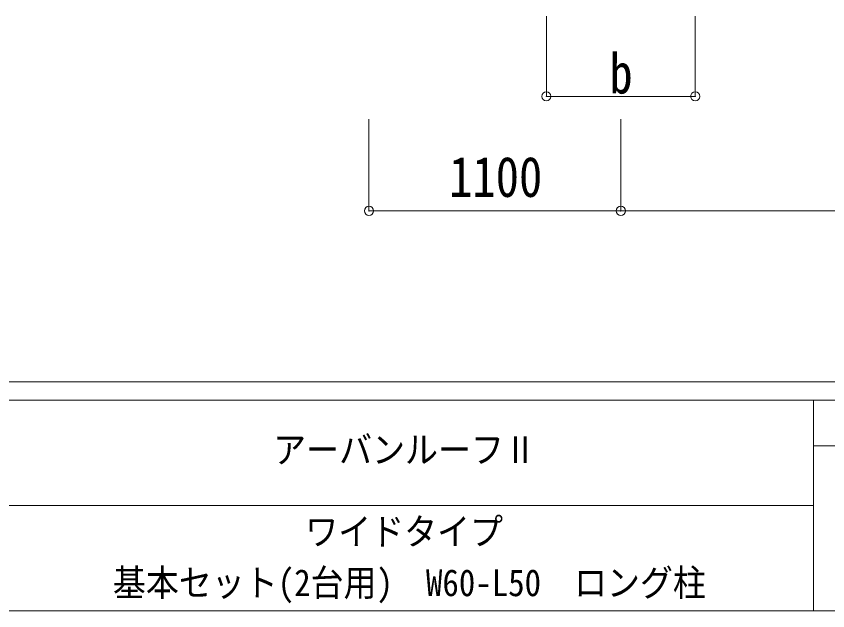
# Model space of a CAD drawing. Units: millimetres at full size, sheet at 1:40; details may follow other scales. Extents: x -11243 to 11243, y -7760 to 7760.
# Drawn here: x 119 to 3664, y -7760 to -5163 of the extents above; entities that cross this region are included whole.
import ezdxf
from ezdxf.enums import TextEntityAlignment as Align

# ---------------------------------------------------------------- set-up
doc = ezdxf.new("R2010")
doc.units = ezdxf.units.MM
doc.header["$LTSCALE"] = 40
doc.header["$PDMODE"] = 32
doc.header["$PDSIZE"] = 40
doc.layers.add('0-6_OTH_LINE', color=6, linetype='Continuous', lineweight=9)
doc.layers.add('F-0_240', color=7, linetype='Continuous', lineweight=9)
doc.styles.add('ＭＳ ゴシック', font='')
doc.styles.get('ＭＳ ゴシック').set_extended_font_data('MS Gothic')

msp = doc.modelspace()

# ---------------------------------------------------------------- linework, layer by layer
at = {"layer": '0-6_OTH_LINE'}
for p, q in [((2435.2, -5513.21), (2435.2, -5163.23)), ((3085.2, -5513.21), (3085.2, -5163.23)), ((2435.2, -5513.21), (3085.2, -5513.21)), ((1660.14, -6013.23), (1660.14, -5613.23)), ((2760.1, -6013.23), (2760.1, -5613.23)), ((1660.14, -6013.23), (2760.1, -6013.23)), ((2760.1, -6013.23), (5660.1, -6013.23))]:
    msp.add_line(p, q, dxfattribs=at)
for p in [(2435.2, -5513.21), (3085.2, -5513.21), (1660.14, -6013.23), (2760.1, -6013.23)]:
    msp.add_point(p, dxfattribs=at)
at = {"layer": 'F-0_240', "color": 5}
for p, q in [((-11242.74, -6760), (10677.26, -6760)), ((-11242.74, -6840), (7121.58, -6840)), ((3601.58, -6840), (3601.58, -7760)), ((3601.58, -7040), (6001.58, -7040)), ((-4598.42, -7300), (3601.58, -7300)), ((-11242.74, -7760), (10677.26, -7760))]:
    msp.add_line(p, q, dxfattribs=at)

# ---------------------------------------------------------------- texts
at = {"layer": '0-6_OTH_LINE', "color": 7, "style": 'ＭＳ ゴシック', "width": 0.85}
for s, p in [('b', (2710.2, -5553.21)), ('1100', (2010.12, -6005.23))]:
    msp.add_text(s, height=176, dxfattribs=at).set_placement(p, align=Align.BOTTOM_LEFT)
at = {"layer": 'F-0_240', "style": 'ＭＳ ゴシック', "width": 0.9}
for s, p in [('アーバンルーフⅡ', (1241.58, -7150)), ('ワイドタイプ', (1381.58, -7507.84)), ('基本セット(2台用)\u3000W60-L50\u3000ロング柱', (541.58, -7731.34))]:
    msp.add_text(s, height=117.3, dxfattribs=at).set_placement(p, align=Align.BOTTOM_LEFT)

doc.saveas('drawing.dxf')
